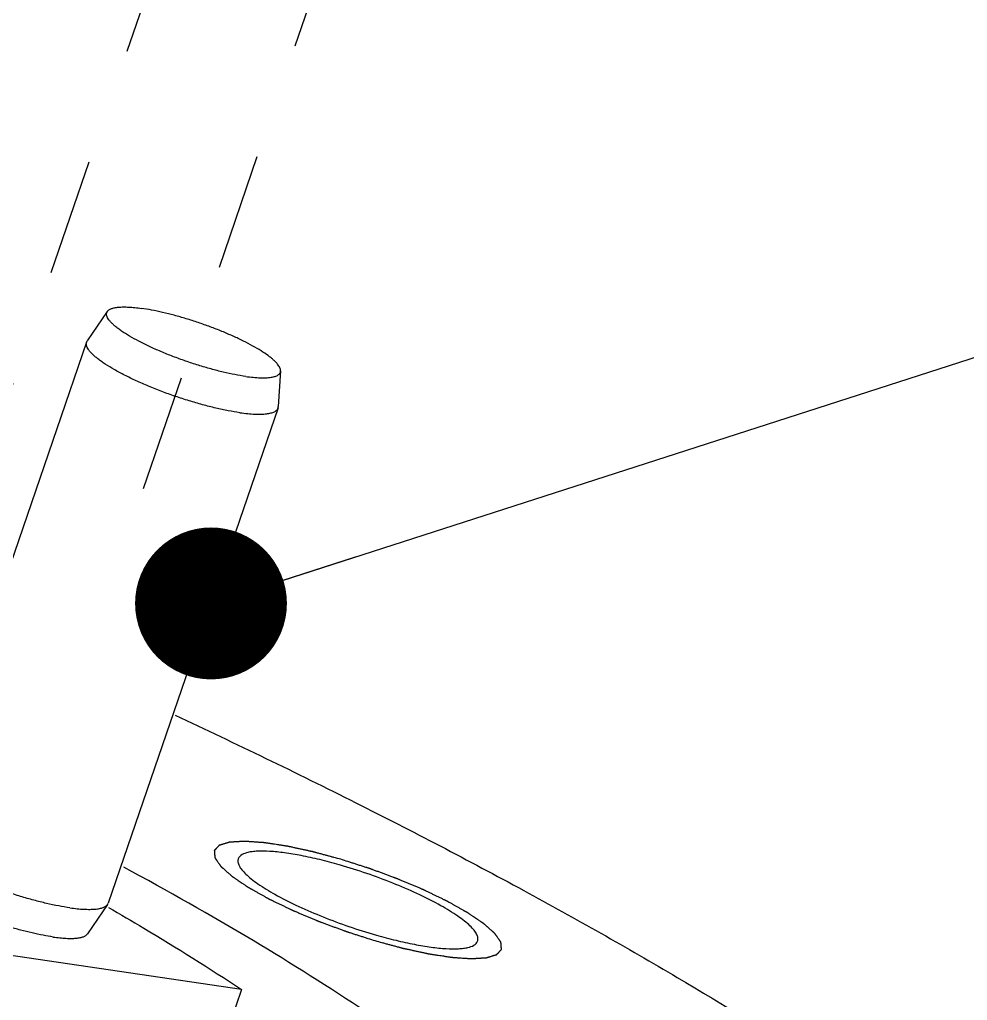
# Model space of a CAD drawing. Header units: millimetres. Extents: x 0 to 420, y 0 to 297.
# Drawn here: x 137.13 to 155.85, y 170.25 to 189.61 of the extents above; entities that cross this region are included whole.
import ezdxf

# ---------------------------------------------------------------- set-up
doc = ezdxf.new("R2010")
doc.units = ezdxf.units.MM
doc.header["$LTSCALE"] = 23.1
doc.linetypes.add('DASHED', pattern=[0.2, 0.1, -0.1])
doc.layers.get('0').update_dxf_attribs({"linetype": 'CONTINUOUS'})
doc.layers.add('3_ALL_AXES', color=7, linetype='CONTINUOUS')
doc.styles.get("Standard").update_dxf_attribs({"font": 'txt', "width": 0.8})
doc.dimstyles.get("Standard").update_dxf_attribs({"dimtxt": 3, "dimasz": 3, "dimexe": 2, "dimexo": 2, "dimtad": 1, "dimdsep": 46, "dimtxsty": 'STANDARD', "dimblk": '_FILLED', "dimblk1": '_FILLED', "dimblk2": '_FILLED', "dimcen": 0.09, "dimadec": 0, "dimazin": 0, "dimtol": 1, "dimtp": 0.01, "dimtm": 0.01, "dimtfac": 1, "dimtofl": 0, "dimtmove": 0, "dimatfit": 3, "dimldrblk": '_FILLED', "dimfxl": 1, "dimtolj": 1, "dimarcsym": 0})

# ---------------------------------------------------------------- blocks, each defined once
blk = doc.blocks.new('_FILLED')
at = {"color": 0, "linetype": 'BYBLOCK'}
blk.add_solid([(0, 0), (-1, 0.1667), (-1, -0.1667)], dxfattribs=at)

msp = doc.modelspace()

# ---------------------------------------------------------------- linework, layer by layer
at = {"color": 4, "linetype": 'DASHED'}
for p, q in [((145.996, 208.646), (133.631, 172.629)), ((139.573, 180.357), (149.024, 207.886))]:
    msp.add_line(p, q, dxfattribs=at)
at = {"color": 7, "linetype": 'CONTINUOUS'}
for p, q in [((138.86, 183.85), (138.462, 183.268)), ((138.45, 183.244), (135.093, 173.465)), ((138.45, 183.244), (138.462, 183.268)), ((142.282, 182.675), (142.238, 181.971)), ((142.233, 181.945), (138.876, 172.166)), ((138.864, 172.142), (138.466, 171.56)), ((138.864, 172.142), (138.876, 172.166)), ((141.509, 170.461), (136.097, 171.26)), ((141.509, 170.461), (140.757, 168.269))]:
    msp.add_line(p, q, dxfattribs=at)
for points, knots in [([(141.594, 182.568), (141.522, 182.578), (141.374, 182.603), (141.146, 182.652), (140.905, 182.714), (140.656, 182.787), (140.406, 182.87), (140.158, 182.96), (139.92, 183.056), (139.695, 183.156), (139.489, 183.258), (139.305, 183.359), (139.17, 183.444), (139.077, 183.51), (139.018, 183.556), (138.967, 183.601), (138.924, 183.644), (138.89, 183.684), (138.865, 183.723), (138.849, 183.759), (138.843, 183.793), (138.846, 183.824), (138.855, 183.842), (138.86, 183.85)], [0, 0, 0, 0, 0.068562, 0.143467, 0.223195, 0.306161, 0.390665, 0.474979, 0.557379, 0.636186, 0.709815, 0.776818, 0.835933, 0.862212, 0.886168, 0.907736, 0.926882, 0.943629, 0.958067, 0.970404, 0.981033, 0.9906, 1, 1, 1, 1]), ([(138.86, 183.85), (138.868, 183.862), (138.886, 183.879), (138.914, 183.895), (138.94, 183.907), (138.97, 183.916), (139.018, 183.928), (139.087, 183.937), (139.18, 183.941), (139.287, 183.938), (139.406, 183.929), (139.49, 183.918), (139.533, 183.912)], [0, 0, 0, 0, 0.063201, 0.099797, 0.140493, 0.185686, 0.235631, 0.350188, 0.484548, 0.63832, 0.810648, 1, 1, 1, 1]), ([(142.282, 182.675), (142.283, 182.686), (142.281, 182.707), (142.269, 182.74), (142.25, 182.776), (142.222, 182.813), (142.187, 182.853), (142.144, 182.894), (142.093, 182.937), (142.012, 182.998), (141.893, 183.078), (141.73, 183.173), (141.545, 183.269), (141.341, 183.365), (141.122, 183.459), (140.892, 183.548), (140.656, 183.632), (140.419, 183.709), (140.184, 183.776), (139.956, 183.833), (139.74, 183.879), (139.6, 183.903), (139.533, 183.912)], [0, 0, 0, 0, 0.009772, 0.020902, 0.033815, 0.048761, 0.065861, 0.08517, 0.106685, 0.130366, 0.183944, 0.245158, 0.313006, 0.386312, 0.463763, 0.543949, 0.625398, 0.706611, 0.786094, 0.862384, 0.934126, 1, 1, 1, 1]), ([(141.478, 181.852), (141.402, 181.863), (141.243, 181.89), (140.998, 181.943), (140.739, 182.008), (140.473, 182.086), (140.203, 182.173), (139.937, 182.269), (139.678, 182.372), (139.433, 182.479), (139.207, 182.588), (139.003, 182.697), (138.851, 182.789), (138.744, 182.861), (138.675, 182.912), (138.615, 182.961), (138.563, 183.009), (138.521, 183.054), (138.487, 183.097), (138.463, 183.137), (138.448, 183.175), (138.443, 183.211), (138.447, 183.234), (138.45, 183.244)], [0, 0, 0, 0, 0.067228, 0.140555, 0.218574, 0.299812, 0.382691, 0.465604, 0.546938, 0.625122, 0.698658, 0.766164, 0.826417, 0.853502, 0.878419, 0.901085, 0.921452, 0.939504, 0.955277, 0.968884, 0.980556, 0.990709, 1, 1, 1, 1]), ([(141.594, 182.568), (141.643, 182.561), (141.738, 182.549), (141.872, 182.54), (141.99, 182.54), (142.076, 182.547), (142.136, 182.558), (142.173, 182.568), (142.205, 182.581), (142.231, 182.595), (142.253, 182.612), (142.269, 182.631), (142.279, 182.653), (142.282, 182.668), (142.282, 182.675)], [0, 0, 0, 0, 0.202629, 0.383777, 0.541485, 0.674773, 0.73223, 0.783669, 0.829353, 0.869771, 0.905687, 0.938255, 0.969066, 1, 1, 1, 1]), ([(141.478, 181.852), (141.53, 181.845), (141.628, 181.833), (141.768, 181.823), (141.892, 181.821), (141.999, 181.828), (142.076, 181.841), (142.128, 181.857), (142.159, 181.87), (142.186, 181.885), (142.207, 181.903), (142.223, 181.923), (142.231, 181.937), (142.233, 181.945)], [0, 0, 0, 0, 0.196265, 0.373286, 0.529362, 0.663562, 0.775601, 0.823536, 0.866389, 0.904609, 0.938885, 0.970233, 1, 1, 1, 1]), ([(142.233, 181.945), (142.234, 181.947), (142.237, 181.956), (142.238, 181.965), (142.238, 181.971)], [0, 0, 0, 0, 0.247529, 1, 1, 1, 1]), ([(161.192, 159.264), (161.151, 159.145), (161.047, 158.912), (160.751, 158.466), (160.205, 157.962), (159.339, 157.48), (158.25, 157.094), (156.941, 156.804), (155.417, 156.61), (153.686, 156.513), (151.757, 156.513), (149.639, 156.612), (147.345, 156.808), (144.888, 157.101), (141.319, 157.632), (136.56, 158.534), (130.584, 159.932), (124.337, 161.643), (117.963, 163.627), (111.608, 165.839), (105.415, 168.229), (99.527, 170.743), (94.078, 173.321), (89.893, 175.533), (86.866, 177.3), (85.468, 178.175), (84.801, 178.61)], [0, 0, 0, 0, 0.004615, 0.009356, 0.019641, 0.031602, 0.045669, 0.062071, 0.080907, 0.1022, 0.125913, 0.151976, 0.180286, 0.21072, 0.243131, 0.313227, 0.389133, 0.469235, 0.551805, 0.635047, 0.71715, 0.796331, 0.870885, 0.939237, 0.970654, 1, 1, 1, 1]), ([(140.201, 175.878), (141.398, 175.318), (143.711, 174.2), (147.02, 172.476), (150.048, 170.767), (151.945, 169.595), (152.838, 169.012)], [0, 0, 0, 0, 0.275447, 0.535438, 0.777702, 1, 1, 1, 1]), ([(138.121, 172.074), (138.047, 172.085), (137.893, 172.111), (137.655, 172.161), (137.404, 172.224), (137.144, 172.299), (136.882, 172.383), (136.621, 172.475), (136.368, 172.574), (136.126, 172.678), (135.901, 172.784), (135.697, 172.89), (135.518, 172.995), (135.386, 173.082), (135.297, 173.151), (135.241, 173.198), (135.193, 173.243), (135.154, 173.287), (135.123, 173.328), (135.102, 173.367), (135.089, 173.404), (135.087, 173.428), (135.088, 173.439)], [0, 0, 0, 0, 0.065878, 0.137617, 0.21391, 0.293395, 0.374609, 0.456059, 0.536246, 0.613697, 0.687003, 0.754853, 0.816065, 0.869641, 0.893323, 0.914835, 0.934144, 0.951244, 0.966187, 0.9791, 0.990229, 1, 1, 1, 1]), ([(143.978, 170.012), (143.245, 170.504), (141.668, 171.494), (140.048, 172.409), (139.188, 172.874)], [0, 0, 0, 0, 0.474524, 1, 1, 1, 1]), ([(137.793, 171.498), (137.726, 171.507), (137.586, 171.531), (137.37, 171.577), (137.143, 171.634), (136.908, 171.701), (136.67, 171.778), (136.434, 171.862), (136.204, 171.951), (135.985, 172.045), (135.781, 172.141), (135.596, 172.237), (135.433, 172.332), (135.315, 172.412), (135.234, 172.473), (135.183, 172.516), (135.139, 172.558), (135.104, 172.597), (135.076, 172.634), (135.057, 172.67), (135.045, 172.703), (135.043, 172.725), (135.044, 172.735)], [0, 0, 0, 0, 0.065874, 0.137616, 0.213906, 0.293389, 0.374602, 0.456051, 0.536237, 0.613688, 0.686994, 0.754842, 0.816056, 0.869634, 0.893315, 0.91483, 0.934139, 0.951239, 0.966185, 0.979098, 0.990228, 1, 1, 1, 1]), ([(138.121, 172.074), (138.169, 172.067), (138.261, 172.056), (138.393, 172.046), (138.511, 172.043), (138.614, 172.047), (138.69, 172.057), (138.743, 172.07), (138.776, 172.08), (138.805, 172.093), (138.836, 172.111), (138.855, 172.129), (138.864, 172.142)], [0, 0, 0, 0, 0.189379, 0.361701, 0.51547, 0.649832, 0.764393, 0.81433, 0.859518, 0.900213, 0.936806, 1, 1, 1, 1]), ([(138.88, 172.083), (139.115, 171.948), (140.003, 171.427), (140.877, 170.881), (141.509, 170.461)], [0, 0, 0, 0, 0.262702, 1, 1, 1, 1]), ([(137.793, 171.498), (137.837, 171.492), (137.92, 171.482), (138.039, 171.472), (138.146, 171.469), (138.24, 171.473), (138.309, 171.483), (138.356, 171.494), (138.386, 171.504), (138.412, 171.515), (138.44, 171.531), (138.458, 171.548), (138.466, 171.56)], [0, 0, 0, 0, 0.189352, 0.36168, 0.515452, 0.649812, 0.764369, 0.814314, 0.859507, 0.900203, 0.936799, 1, 1, 1, 1])]:
    msp.add_open_spline(points, degree=3, knots=knots, dxfattribs=at)
at = {"color": 2, "linetype": 'CONTINUOUS'}
for points in [[(143.472, 173.032), (143.427, 173.044), (143.359, 173.063), (143.268, 173.087), (143.201, 173.106), (143.144, 173.121), (143.099, 173.133), (143.065, 173.142), (143.031, 173.152), (143.003, 173.159), (142.98, 173.165), (142.966, 173.169), (142.955, 173.172), (142.946, 173.174), (142.939, 173.176), (142.934, 173.178), (142.932, 173.178), (142.929, 173.179), (142.927, 173.179), (142.925, 173.18), (142.92, 173.181), (142.914, 173.183), (142.906, 173.184), (142.895, 173.187), (142.882, 173.189), (142.861, 173.194), (142.834, 173.2), (142.802, 173.207), (142.77, 173.214), (142.728, 173.223), (142.675, 173.234), (142.622, 173.246), (142.58, 173.255), (142.548, 173.262), (142.516, 173.269), (142.489, 173.275), (142.468, 173.279), (142.455, 173.282), (142.444, 173.285), (142.436, 173.286), (142.43, 173.288), (142.425, 173.289), (142.423, 173.289), (142.421, 173.29), (142.419, 173.29), (142.416, 173.29), (142.412, 173.291), (142.406, 173.292), (142.399, 173.293), (142.39, 173.294), (142.378, 173.296), (142.359, 173.299), (142.335, 173.303), (142.307, 173.307), (142.278, 173.312), (142.24, 173.318), (142.193, 173.325), (142.145, 173.332), (142.107, 173.338), (142.079, 173.342), (142.05, 173.347), (142.026, 173.35), (142.007, 173.353), (141.996, 173.355), (141.986, 173.357), (141.979, 173.358), (141.973, 173.359), (141.969, 173.359), (141.966, 173.36), (141.965, 173.36), (141.963, 173.36), (141.961, 173.36), (141.958, 173.36), (141.952, 173.361), (141.946, 173.361), (141.938, 173.362), (141.928, 173.363), (141.912, 173.364), (141.891, 173.365), (141.867, 173.367), (141.842, 173.368), (141.81, 173.371), (141.769, 173.374), (141.728, 173.376), (141.695, 173.379), (141.671, 173.38), (141.65, 173.382), (141.634, 173.383), (141.622, 173.384), (141.61, 173.385), (141.599, 173.385), (141.591, 173.386), (141.586, 173.386), (141.582, 173.387), (141.579, 173.387), (141.576, 173.387), (141.575, 173.387), (141.574, 173.387), (141.573, 173.387), (141.572, 173.387), (141.571, 173.387), (141.57, 173.387), (141.568, 173.387), (141.566, 173.387), (141.563, 173.387), (141.559, 173.386), (141.553, 173.386), (141.545, 173.386), (141.535, 173.385), (141.526, 173.384), (141.514, 173.384), (141.498, 173.383), (141.479, 173.382), (141.454, 173.38), (141.423, 173.378), (141.392, 173.377), (141.367, 173.375), (141.349, 173.374), (141.333, 173.373), (141.32, 173.372), (141.311, 173.372), (141.302, 173.371), (141.294, 173.371), (141.288, 173.37), (141.284, 173.37), (141.281, 173.37), (141.278, 173.37), (141.276, 173.37), (141.275, 173.37), (141.274, 173.37), (141.274, 173.37), (141.273, 173.369), (141.273, 173.369), (141.272, 173.369), (141.271, 173.369), (141.269, 173.368), (141.267, 173.367), (141.264, 173.367), (141.26, 173.365), (141.255, 173.364), (141.248, 173.362), (141.242, 173.36), (141.234, 173.357), (141.223, 173.354), (141.21, 173.35), (141.194, 173.345), (141.173, 173.339), (141.151, 173.333), (141.135, 173.328), (141.122, 173.324), (141.111, 173.321), (141.103, 173.318), (141.097, 173.316), (141.09, 173.314), (141.085, 173.313), (141.081, 173.311), (141.078, 173.31), (141.076, 173.31), (141.074, 173.309), (141.073, 173.309), (141.072, 173.309), (141.072, 173.309), (141.071, 173.308), (141.071, 173.308), (141.071, 173.308), (141.07, 173.307), (141.07, 173.307), (141.069, 173.306), (141.068, 173.305), (141.067, 173.304), (141.065, 173.301), (141.062, 173.299), (141.059, 173.296), (141.056, 173.292), (141.052, 173.288), (141.047, 173.283), (141.041, 173.276), (141.032, 173.268), (141.022, 173.257), (141.012, 173.247), (141.004, 173.238), (140.998, 173.232), (140.993, 173.226), (140.988, 173.222), (140.985, 173.219), (140.982, 173.216), (140.98, 173.213), (140.978, 173.211), (140.976, 173.21), (140.975, 173.209), (140.975, 173.208), (140.974, 173.207), (140.974, 173.207), (140.973, 173.206), (140.973, 173.206), (140.973, 173.206), (140.973, 173.206), (140.973, 173.205), (140.973, 173.204), (140.973, 173.203), (140.973, 173.201), (140.974, 173.2), (140.974, 173.197), (140.974, 173.193), (140.974, 173.188), (140.975, 173.184), (140.975, 173.178), (140.976, 173.171), (140.977, 173.162), (140.977, 173.15), (140.979, 173.135), (140.98, 173.12), (140.981, 173.108), (140.981, 173.1), (140.982, 173.092), (140.982, 173.086), (140.983, 173.082), (140.983, 173.077), (140.983, 173.074), (140.984, 173.071), (140.984, 173.069), (140.984, 173.067), (140.984, 173.066), (140.984, 173.065), (140.984, 173.065), (140.984, 173.064), (140.984, 173.064), (140.984, 173.064), (140.985, 173.063), (140.985, 173.062), (140.986, 173.061), (140.987, 173.06), (140.988, 173.058), (140.99, 173.056), (140.992, 173.052), (140.995, 173.048), (140.999, 173.042), (141.003, 173.037), (141.008, 173.03), (141.014, 173.021), (141.021, 173.01), (141.031, 172.996), (141.044, 172.978), (141.056, 172.96), (141.066, 172.946), (141.074, 172.935), (141.08, 172.926), (141.085, 172.919), (141.089, 172.914), (141.092, 172.908), (141.095, 172.904), (141.098, 172.9), (141.1, 172.898), (141.101, 172.896), (141.102, 172.895), (141.102, 172.894), (141.103, 172.893), (141.103, 172.892), (141.104, 172.892), (141.104, 172.892), (141.105, 172.891), (141.106, 172.89), (141.107, 172.889), (141.109, 172.888), (141.111, 172.885), (141.114, 172.883), (141.119, 172.879), (141.124, 172.874), (141.131, 172.867), (141.138, 172.861), (141.148, 172.853), (141.159, 172.843), (141.173, 172.831), (141.192, 172.814), (141.215, 172.794), (141.238, 172.773), (141.257, 172.757), (141.27, 172.744), (141.282, 172.734), (141.291, 172.726), (141.298, 172.72), (141.305, 172.714), (141.311, 172.708), (141.316, 172.704), (141.319, 172.702), (141.321, 172.7), (141.323, 172.698), (141.324, 172.697), (141.325, 172.696), (141.326, 172.695), (141.326, 172.695), (141.327, 172.695), (141.327, 172.694), (141.329, 172.693), (141.331, 172.692), (141.333, 172.69), (141.337, 172.688), (141.341, 172.685), (141.348, 172.68), (141.356, 172.675), (141.366, 172.668), (141.376, 172.661), (141.389, 172.653), (141.405, 172.641), (141.425, 172.628), (141.452, 172.61), (141.485, 172.588), (141.518, 172.565), (141.544, 172.547), (141.564, 172.534), (141.58, 172.523), (141.594, 172.514), (141.604, 172.507), (141.613, 172.5), (141.622, 172.495), (141.628, 172.49), (141.632, 172.487), (141.636, 172.485), (141.638, 172.484), (141.64, 172.482), (141.642, 172.481), (141.643, 172.48), (141.645, 172.479), (141.647, 172.478), (141.65, 172.477), (141.653, 172.475), (141.657, 172.472), (141.662, 172.47), (141.671, 172.465), (141.681, 172.459), (141.694, 172.452), (141.707, 172.445), (141.724, 172.435), (141.745, 172.423), (141.77, 172.409), (141.804, 172.39), (141.847, 172.366), (141.889, 172.342), (141.923, 172.323), (141.949, 172.309), (141.974, 172.295), (141.995, 172.283), (142.012, 172.273), (142.023, 172.267), (142.031, 172.262), (142.038, 172.259), (142.043, 172.256), (142.047, 172.254), (142.049, 172.253), (142.05, 172.252), (142.052, 172.251), (142.055, 172.25), (142.059, 172.248), (142.065, 172.245), (142.072, 172.241), (142.082, 172.237), (142.094, 172.231), (142.114, 172.221), (142.138, 172.21), (142.168, 172.195), (142.197, 172.181), (142.236, 172.163), (142.285, 172.139), (142.333, 172.116), (142.372, 172.097), (142.402, 172.083), (142.431, 172.069), (142.455, 172.057), (142.475, 172.048), (142.487, 172.042), (142.497, 172.037), (142.504, 172.034), (142.51, 172.031), (142.514, 172.029), (142.517, 172.027), (142.518, 172.026), (142.521, 172.026), (142.523, 172.024), (142.528, 172.022), (142.535, 172.02), (142.543, 172.016), (142.554, 172.012), (142.567, 172.006), (142.589, 171.997), (142.615, 171.986), (142.648, 171.972), (142.68, 171.958), (142.723, 171.94), (142.777, 171.918), (142.842, 171.89), (142.896, 171.868), (142.939, 171.85), (142.966, 171.838), (142.987, 171.829), (143.003, 171.822), (143.017, 171.817), (143.026, 171.813), (143.032, 171.811), (143.036, 171.809), (143.04, 171.807), (143.046, 171.805), (143.056, 171.802), (143.07, 171.796), (143.087, 171.79), (143.11, 171.782), (143.138, 171.771), (143.184, 171.754), (143.241, 171.733), (143.309, 171.708), (143.377, 171.683), (143.434, 171.662), (143.48, 171.645), (143.508, 171.635), (143.531, 171.626), (143.548, 171.62), (143.562, 171.615), (143.572, 171.611), (143.578, 171.609), (143.582, 171.607), (143.587, 171.606), (143.593, 171.604), (143.603, 171.601), (143.618, 171.596), (143.635, 171.59), (143.659, 171.583), (143.688, 171.573), (143.735, 171.558), (143.794, 171.539), (143.865, 171.517), (143.935, 171.494), (144.03, 171.464), (144.1, 171.442), (144.147, 171.426)], [(144.147, 171.426), (144.193, 171.414), (144.26, 171.396), (144.351, 171.371), (144.419, 171.353), (144.475, 171.338), (144.52, 171.326), (144.554, 171.316), (144.588, 171.307), (144.616, 171.3), (144.639, 171.293), (144.653, 171.29), (144.664, 171.287), (144.673, 171.284), (144.68, 171.282), (144.685, 171.281), (144.688, 171.28), (144.69, 171.28), (144.692, 171.279), (144.694, 171.279), (144.699, 171.278), (144.706, 171.276), (144.714, 171.274), (144.724, 171.272), (144.737, 171.269), (144.759, 171.265), (144.785, 171.259), (144.817, 171.252), (144.849, 171.245), (144.891, 171.236), (144.944, 171.224), (144.997, 171.213), (145.04, 171.204), (145.071, 171.197), (145.103, 171.19), (145.13, 171.184), (145.151, 171.179), (145.164, 171.177), (145.175, 171.174), (145.183, 171.172), (145.189, 171.171), (145.194, 171.17), (145.197, 171.169), (145.199, 171.169), (145.2, 171.169), (145.203, 171.168), (145.207, 171.168), (145.213, 171.167), (145.22, 171.166), (145.229, 171.164), (145.241, 171.162), (145.26, 171.159), (145.284, 171.156), (145.313, 171.151), (145.341, 171.147), (145.379, 171.141), (145.427, 171.134), (145.474, 171.127), (145.512, 171.121), (145.541, 171.116), (145.569, 171.112), (145.593, 171.108), (145.612, 171.105), (145.624, 171.104), (145.633, 171.102), (145.64, 171.101), (145.646, 171.1), (145.65, 171.099), (145.653, 171.099), (145.655, 171.099), (145.656, 171.099), (145.658, 171.098), (145.662, 171.098), (145.667, 171.098), (145.673, 171.097), (145.681, 171.097), (145.691, 171.096), (145.708, 171.095), (145.728, 171.094), (145.752, 171.092), (145.777, 171.09), (145.81, 171.088), (145.85, 171.085), (145.891, 171.082), (145.924, 171.08), (145.948, 171.078), (145.969, 171.077), (145.985, 171.076), (145.997, 171.075), (146.01, 171.074), (146.02, 171.073), (146.028, 171.073), (146.033, 171.072), (146.037, 171.072), (146.04, 171.072), (146.043, 171.072), (146.045, 171.072), (146.046, 171.072), (146.046, 171.071), (146.047, 171.072), (146.048, 171.072), (146.049, 171.072), (146.051, 171.072), (146.053, 171.072), (146.056, 171.072), (146.06, 171.072), (146.067, 171.073), (146.074, 171.073), (146.084, 171.074), (146.093, 171.074), (146.106, 171.075), (146.121, 171.076), (146.14, 171.077), (146.165, 171.078), (146.196, 171.08), (146.227, 171.082), (146.252, 171.084), (146.271, 171.085), (146.286, 171.086), (146.299, 171.086), (146.308, 171.087), (146.317, 171.088), (146.325, 171.088), (146.331, 171.088), (146.335, 171.089), (146.338, 171.089), (146.341, 171.089), (146.343, 171.089), (146.344, 171.089), (146.345, 171.089), (146.345, 171.089), (146.346, 171.089), (146.346, 171.089), (146.347, 171.09), (146.349, 171.09), (146.35, 171.091), (146.352, 171.091), (146.355, 171.092), (146.359, 171.093), (146.364, 171.095), (146.371, 171.097), (146.377, 171.099), (146.385, 171.101), (146.396, 171.104), (146.409, 171.108), (146.426, 171.113), (146.447, 171.12), (146.468, 171.126), (146.485, 171.131), (146.497, 171.135), (146.508, 171.138), (146.516, 171.141), (146.523, 171.143), (146.529, 171.145), (146.534, 171.146), (146.538, 171.147), (146.541, 171.148), (146.543, 171.149), (146.545, 171.149), (146.546, 171.15), (146.547, 171.15), (146.547, 171.15), (146.548, 171.15), (146.548, 171.15), (146.548, 171.151), (146.549, 171.151), (146.549, 171.152), (146.55, 171.153), (146.551, 171.154), (146.552, 171.155), (146.555, 171.157), (146.557, 171.16), (146.56, 171.163), (146.563, 171.166), (146.567, 171.171), (146.572, 171.176), (146.579, 171.182), (146.587, 171.191), (146.597, 171.201), (146.607, 171.212), (146.615, 171.221), (146.622, 171.227), (146.627, 171.232), (146.631, 171.237), (146.634, 171.24), (146.637, 171.243), (146.639, 171.246), (146.641, 171.248), (146.643, 171.249), (146.644, 171.25), (146.645, 171.251), (146.645, 171.252), (146.646, 171.252), (146.646, 171.252), (146.646, 171.252), (146.646, 171.253), (146.646, 171.253), (146.646, 171.254), (146.646, 171.255), (146.646, 171.256), (146.646, 171.257), (146.646, 171.259), (146.645, 171.262), (146.645, 171.266), (146.645, 171.27), (146.644, 171.275), (146.644, 171.281), (146.643, 171.288), (146.643, 171.297), (146.642, 171.309), (146.641, 171.324), (146.639, 171.338), (146.638, 171.35), (146.638, 171.359), (146.637, 171.367), (146.637, 171.373), (146.636, 171.377), (146.636, 171.381), (146.636, 171.385), (146.636, 171.388), (146.635, 171.39), (146.635, 171.391), (146.635, 171.393), (146.635, 171.393), (146.635, 171.394), (146.635, 171.394), (146.635, 171.395), (146.635, 171.395), (146.635, 171.396), (146.634, 171.396), (146.633, 171.397), (146.632, 171.399), (146.631, 171.401), (146.629, 171.403), (146.627, 171.406), (146.624, 171.411), (146.62, 171.416), (146.616, 171.422), (146.611, 171.429), (146.605, 171.438), (146.598, 171.448), (146.588, 171.463), (146.575, 171.481), (146.563, 171.499), (146.553, 171.513), (146.545, 171.524), (146.539, 171.533), (146.534, 171.54), (146.531, 171.545), (146.527, 171.55), (146.524, 171.555), (146.521, 171.559), (146.52, 171.561), (146.518, 171.563), (146.517, 171.564), (146.517, 171.565), (146.516, 171.566), (146.516, 171.566), (146.516, 171.567), (146.515, 171.567), (146.515, 171.567), (146.514, 171.568), (146.512, 171.57), (146.51, 171.571), (146.508, 171.573), (146.505, 171.576), (146.501, 171.58), (146.495, 171.585), (146.488, 171.591), (146.481, 171.597), (146.472, 171.606), (146.46, 171.616), (146.446, 171.628), (146.428, 171.645), (146.404, 171.665), (146.381, 171.686), (146.363, 171.702), (146.349, 171.714), (146.337, 171.725), (146.328, 171.733), (146.321, 171.739), (146.314, 171.745), (146.308, 171.75), (146.304, 171.754), (146.301, 171.757), (146.298, 171.759), (146.297, 171.761), (146.295, 171.762), (146.294, 171.763), (146.294, 171.763), (146.293, 171.764), (146.292, 171.764), (146.292, 171.765), (146.29, 171.766), (146.288, 171.767), (146.286, 171.769), (146.282, 171.771), (146.278, 171.774), (146.272, 171.778), (146.263, 171.784), (146.253, 171.791), (146.244, 171.797), (146.23, 171.806), (146.214, 171.817), (146.194, 171.831), (146.168, 171.849), (146.135, 171.871), (146.102, 171.893), (146.075, 171.911), (146.055, 171.925), (146.039, 171.936), (146.026, 171.945), (146.016, 171.952), (146.006, 171.958), (145.998, 171.964), (145.991, 171.968), (145.987, 171.971), (145.983, 171.973), (145.981, 171.975), (145.979, 171.977), (145.977, 171.978), (145.976, 171.978), (145.974, 171.979), (145.972, 171.981), (145.97, 171.982), (145.966, 171.984), (145.962, 171.986), (145.957, 171.989), (145.948, 171.994), (145.938, 172), (145.925, 172.007), (145.912, 172.014), (145.895, 172.024), (145.874, 172.036), (145.849, 172.05), (145.815, 172.069), (145.772, 172.093), (145.73, 172.117), (145.696, 172.136), (145.67, 172.15), (145.645, 172.164), (145.624, 172.176), (145.607, 172.186), (145.596, 172.191), (145.588, 172.196), (145.581, 172.2), (145.576, 172.203), (145.572, 172.205), (145.57, 172.206), (145.569, 172.207), (145.567, 172.208), (145.564, 172.209), (145.56, 172.211), (145.554, 172.214), (145.547, 172.217), (145.537, 172.222), (145.525, 172.228), (145.505, 172.237), (145.481, 172.249), (145.452, 172.263), (145.422, 172.277), (145.383, 172.296), (145.335, 172.32), (145.286, 172.343), (145.247, 172.362), (145.218, 172.376), (145.188, 172.39), (145.164, 172.402), (145.145, 172.411), (145.132, 172.417), (145.123, 172.422), (145.115, 172.425), (145.109, 172.428), (145.105, 172.43), (145.102, 172.431), (145.101, 172.432), (145.099, 172.433), (145.096, 172.434), (145.091, 172.436), (145.085, 172.439), (145.076, 172.442), (145.066, 172.447), (145.052, 172.453), (145.031, 172.462), (145.004, 172.473), (144.971, 172.487), (144.939, 172.5), (144.896, 172.518), (144.842, 172.541), (144.777, 172.568), (144.724, 172.591), (144.68, 172.609), (144.654, 172.62), (144.632, 172.629), (144.616, 172.636), (144.602, 172.642), (144.593, 172.646), (144.588, 172.648), (144.584, 172.65), (144.579, 172.651), (144.574, 172.654), (144.564, 172.657), (144.549, 172.662), (144.532, 172.669), (144.51, 172.677), (144.481, 172.688), (144.435, 172.704), (144.379, 172.725), (144.31, 172.751), (144.242, 172.776), (144.185, 172.797), (144.139, 172.814), (144.111, 172.824), (144.088, 172.833), (144.071, 172.839), (144.057, 172.844), (144.047, 172.848), (144.041, 172.85), (144.037, 172.851), (144.032, 172.853), (144.027, 172.855), (144.016, 172.858), (144.002, 172.863), (143.984, 172.868), (143.96, 172.876), (143.931, 172.885), (143.884, 172.9), (143.825, 172.919), (143.754, 172.942), (143.684, 172.964), (143.59, 172.995), (143.519, 173.017), (143.472, 173.032)]]:
    msp.add_open_spline(points, degree=3, knots=[0, 0, 0, 0, 0.015625, 0.023438, 0.03125, 0.039062, 0.042969, 0.046875, 0.050781, 0.054688, 0.056641, 0.058594, 0.05957, 0.060547, 0.061523, 0.062012, 0.062256, 0.0625, 0.062744, 0.062988, 0.063477, 0.064453, 0.06543, 0.066406, 0.068359, 0.070312, 0.074219, 0.078125, 0.082031, 0.085938, 0.09375, 0.101562, 0.105469, 0.109375, 0.113281, 0.117188, 0.119141, 0.121094, 0.12207, 0.123047, 0.124023, 0.124512, 0.124756, 0.125, 0.125244, 0.125488, 0.125977, 0.126953, 0.12793, 0.128906, 0.130859, 0.132812, 0.136719, 0.140625, 0.144531, 0.148438, 0.15625, 0.164062, 0.167969, 0.171875, 0.175781, 0.179688, 0.181641, 0.183594, 0.18457, 0.185547, 0.186523, 0.187012, 0.187256, 0.1875, 0.187744, 0.187988, 0.188477, 0.189453, 0.19043, 0.191406, 0.193359, 0.195312, 0.199219, 0.203125, 0.207031, 0.210938, 0.21875, 0.226562, 0.230469, 0.234375, 0.238281, 0.240234, 0.242188, 0.244141, 0.246094, 0.24707, 0.248047, 0.248535, 0.249023, 0.249512, 0.249756, 0.249878, 0.25, 0.250122, 0.250244, 0.250488, 0.250977, 0.251465, 0.251953, 0.25293, 0.253906, 0.255859, 0.257812, 0.259766, 0.261719, 0.265625, 0.269531, 0.273438, 0.28125, 0.289062, 0.292969, 0.296875, 0.300781, 0.302734, 0.304688, 0.306641, 0.308594, 0.30957, 0.310547, 0.311035, 0.311523, 0.312012, 0.312256, 0.312378, 0.3125, 0.312622, 0.312744, 0.312988, 0.313477, 0.313965, 0.314453, 0.31543, 0.316406, 0.318359, 0.320312, 0.322266, 0.324219, 0.328125, 0.332031, 0.335938, 0.34375, 0.351562, 0.355469, 0.359375, 0.363281, 0.365234, 0.367188, 0.369141, 0.371094, 0.37207, 0.373047, 0.373535, 0.374023, 0.374512, 0.374756, 0.374878, 0.375, 0.375122, 0.375244, 0.375488, 0.375977, 0.376465, 0.376953, 0.37793, 0.378906, 0.380859, 0.382812, 0.384766, 0.386719, 0.390625, 0.394531, 0.398438, 0.40625, 0.414062, 0.417969, 0.421875, 0.425781, 0.427734, 0.429688, 0.431641, 0.433594, 0.43457, 0.435547, 0.436035, 0.436523, 0.437012, 0.437256, 0.437378, 0.4375, 0.437622, 0.437744, 0.437988, 0.438477, 0.438965, 0.439453, 0.44043, 0.441406, 0.443359, 0.445312, 0.447266, 0.449219, 0.453125, 0.457031, 0.460938, 0.46875, 0.476562, 0.480469, 0.484375, 0.488281, 0.490234, 0.492188, 0.494141, 0.496094, 0.49707, 0.498047, 0.498535, 0.499023, 0.499512, 0.499756, 0.499878, 0.5, 0.500122, 0.500244, 0.500488, 0.500977, 0.501465, 0.501953, 0.50293, 0.503906, 0.505859, 0.507812, 0.509766, 0.511719, 0.515625, 0.519531, 0.523438, 0.53125, 0.539062, 0.542969, 0.546875, 0.550781, 0.552734, 0.554688, 0.556641, 0.558594, 0.55957, 0.560547, 0.561035, 0.561523, 0.562012, 0.562256, 0.562378, 0.5625, 0.562622, 0.562744, 0.562988, 0.563477, 0.563965, 0.564453, 0.56543, 0.566406, 0.568359, 0.570312, 0.572266, 0.574219, 0.578125, 0.582031, 0.585938, 0.59375, 0.601562, 0.605469, 0.609375, 0.613281, 0.615234, 0.617188, 0.619141, 0.621094, 0.62207, 0.623047, 0.623535, 0.624023, 0.624512, 0.624756, 0.624878, 0.625, 0.625122, 0.625244, 0.625488, 0.625977, 0.626465, 0.626953, 0.62793, 0.628906, 0.630859, 0.632812, 0.634766, 0.636719, 0.640625, 0.644531, 0.648438, 0.65625, 0.664062, 0.667969, 0.671875, 0.675781, 0.677734, 0.679688, 0.681641, 0.683594, 0.68457, 0.685547, 0.686035, 0.686523, 0.687012, 0.687256, 0.6875, 0.687744, 0.687988, 0.688477, 0.688965, 0.689453, 0.69043, 0.691406, 0.693359, 0.695312, 0.697266, 0.699219, 0.703125, 0.707031, 0.710938, 0.71875, 0.726562, 0.730469, 0.734375, 0.738281, 0.742188, 0.744141, 0.746094, 0.74707, 0.748047, 0.749023, 0.749512, 0.749756, 0.75, 0.750244, 0.750488, 0.750977, 0.751953, 0.75293, 0.753906, 0.755859, 0.757812, 0.761719, 0.765625, 0.769531, 0.773438, 0.78125, 0.789062, 0.792969, 0.796875, 0.800781, 0.804688, 0.806641, 0.808594, 0.80957, 0.810547, 0.811523, 0.812012, 0.812256, 0.8125, 0.812744, 0.812988, 0.813477, 0.814453, 0.81543, 0.816406, 0.818359, 0.820312, 0.824219, 0.828125, 0.832031, 0.835938, 0.84375, 0.851562, 0.859375, 0.863281, 0.867188, 0.869141, 0.871094, 0.873047, 0.874023, 0.874512, 0.875, 0.875488, 0.875977, 0.876953, 0.878906, 0.880859, 0.882812, 0.886719, 0.890625, 0.898438, 0.90625, 0.914062, 0.921875, 0.925781, 0.929688, 0.931641, 0.933594, 0.935547, 0.936523, 0.937012, 0.9375, 0.937988, 0.938477, 0.939453, 0.941406, 0.943359, 0.945312, 0.949219, 0.953125, 0.960938, 0.96875, 0.976562, 0.984375, 1, 1, 1, 1], dxfattribs=at)
at = {"layer": '3_ALL_AXES', "color": 7, "linetype": 'CONTINUOUS'}
for centre, start, end in [((140.545, 162.799), 73.5428, 74.036), ((147.074, 181.659), 253.5428, 254.036)]:
    msp.add_arc(centre, 10.531, start, end, dxfattribs=at)
for points, knots in [([(143.441, 172.924), (143.313, 172.96), (143.065, 173.026), (142.704, 173.106), (142.374, 173.162), (142.084, 173.192), (141.871, 173.197), (141.726, 173.185), (141.592, 173.163), (141.47, 173.113), (141.445, 173.041)], [0, 0, 0, 0, 0.193024, 0.373659, 0.537056, 0.679344, 0.797356, 0.846641, 0.889341, 1, 1, 1, 1]), ([(141.445, 173.041), (141.438, 173.022), (141.435, 172.974), (141.463, 172.9), (141.518, 172.82), (141.599, 172.733), (141.707, 172.641), (141.895, 172.503), (142.188, 172.325), (142.598, 172.118), (143.065, 171.914), (143.568, 171.724), (143.916, 171.612), (144.091, 171.56)], [0, 0, 0, 0, 0.020009, 0.044044, 0.074462, 0.112195, 0.157502, 0.210205, 0.336061, 0.484942, 0.650293, 0.824702, 1, 1, 1, 1]), ([(146.174, 171.417), (146.181, 171.437), (146.184, 171.485), (146.156, 171.559), (146.101, 171.639), (146.02, 171.725), (145.913, 171.818), (145.724, 171.956), (145.431, 172.133), (145.022, 172.341), (144.554, 172.545), (144.051, 172.734), (143.704, 172.847), (143.528, 172.898)], [0, 0, 0, 0, 0.020009, 0.044044, 0.074462, 0.112195, 0.157502, 0.210205, 0.336061, 0.484942, 0.650293, 0.824702, 1, 1, 1, 1]), ([(144.178, 171.535), (144.306, 171.498), (144.554, 171.432), (144.915, 171.353), (145.245, 171.297), (145.535, 171.266), (145.748, 171.261), (145.893, 171.274), (146.027, 171.296), (146.149, 171.345), (146.174, 171.417)], [0, 0, 0, 0, 0.193024, 0.373659, 0.537056, 0.679344, 0.797356, 0.846641, 0.889341, 1, 1, 1, 1])]:
    msp.add_open_spline(points, degree=3, knots=knots, dxfattribs=at)

# ---------------------------------------------------------------- leaders
at = {"color": 2, "linetype": 'CONTINUOUS'}
msp.add_leader([(140.908, 178.085), (162.31, 184.981)], dimstyle='STANDARD', override={"dimtad": 0, "dimldrblk": 'DOT'}, dxfattribs=at)

doc.saveas('drawing.dxf')
